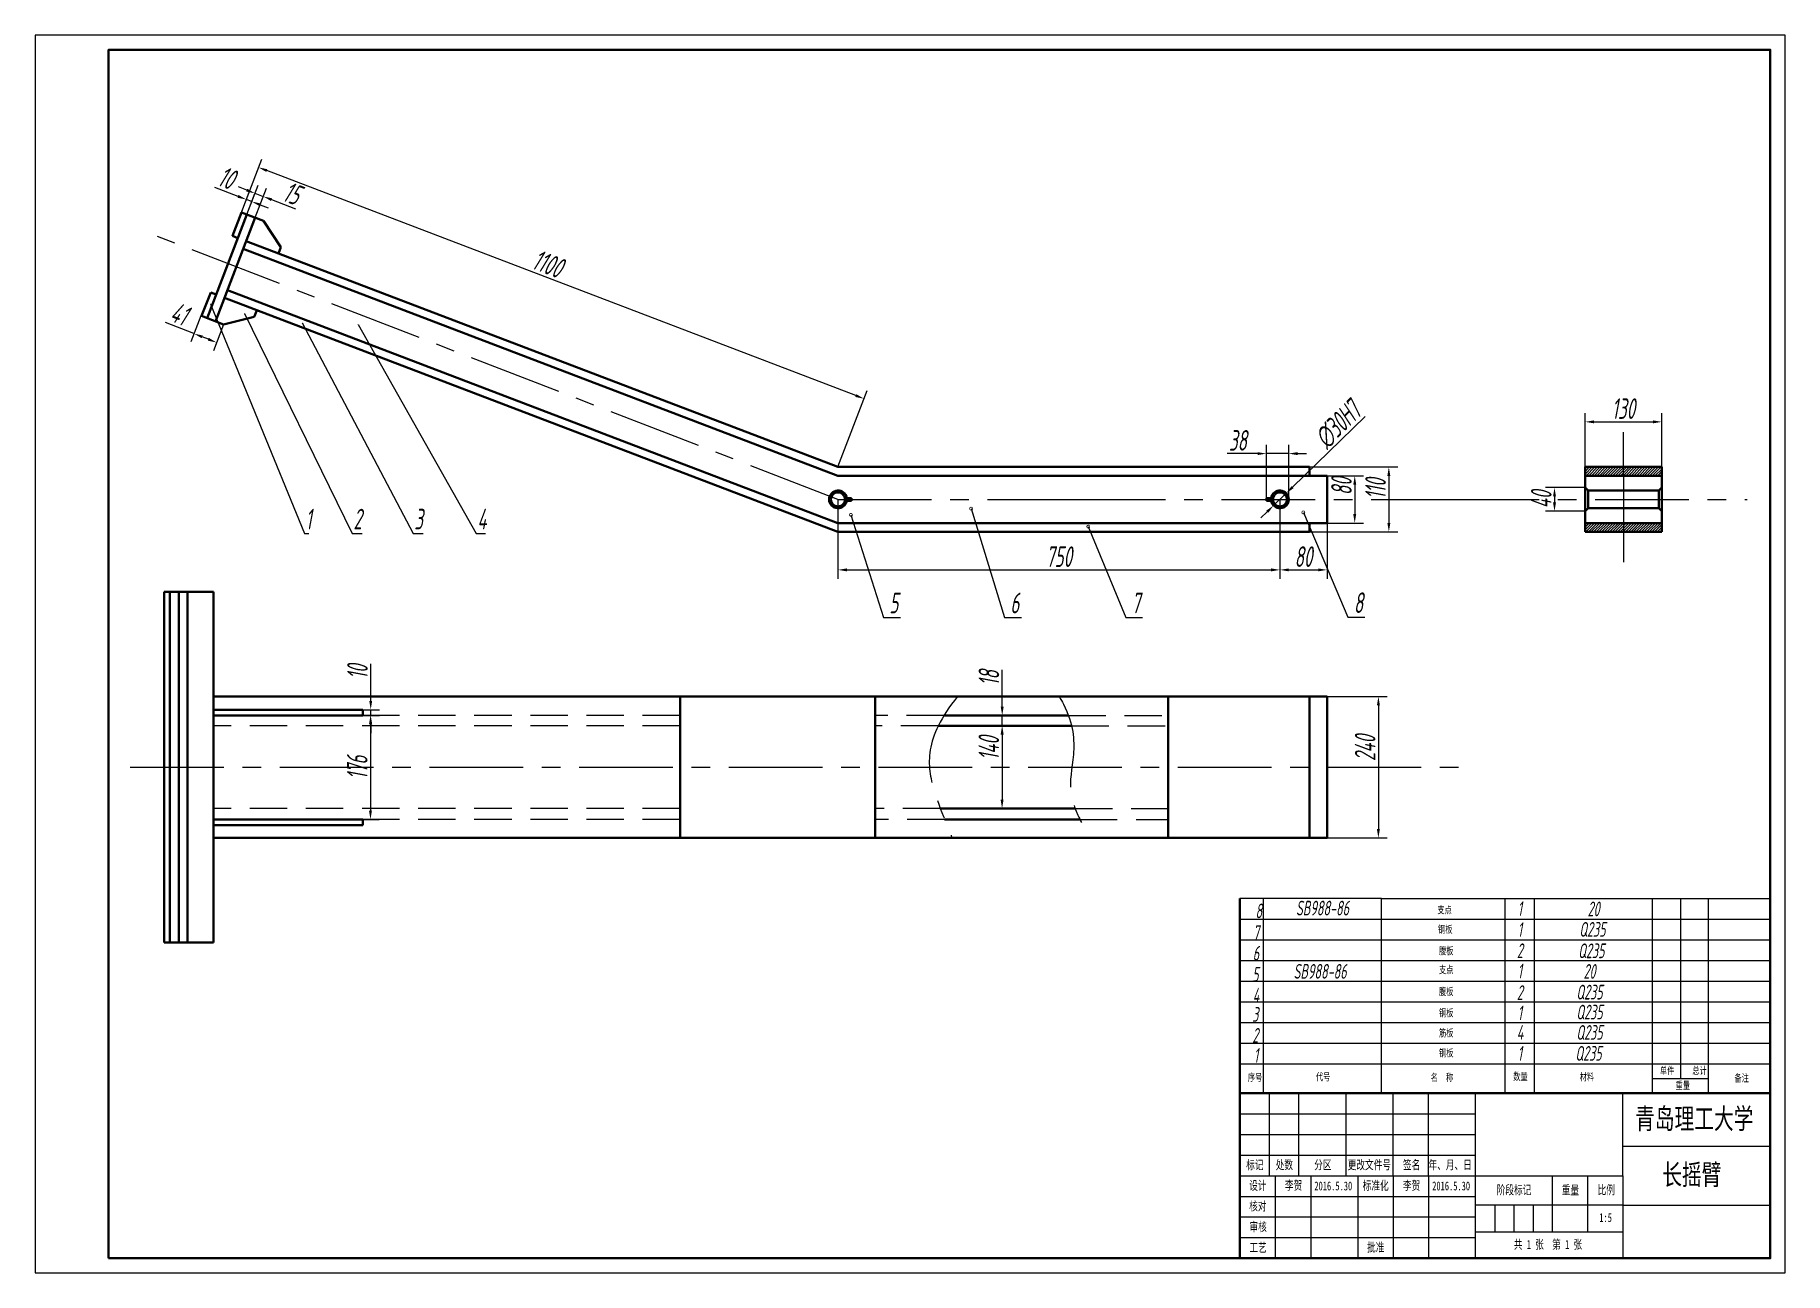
# Model space of a CAD drawing. Header units: millimetres. Extents: x 1 to 595, y 225 to 645.
import ezdxf
from ezdxf import colors
from ezdxf.entities.mleader import LeaderData, LeaderLine
from ezdxf.math import Vec2, Vec3

# ---------------------------------------------------------------- set-up
doc = ezdxf.new("R2010")
doc.units = ezdxf.units.MM
doc.linetypes.add('CENTER', pattern=[50.8, 31.75, -6.35, 6.35, -6.35])
doc.linetypes.add('DASHED', pattern=[19.05, 12.7, -6.35])
for name, color, linetype, lineweight in [('点画线', 1, 'CENTER', 25), ('粗实线', 7, 'Continuous', 50), ('细实线', 4, 'Continuous', 25), ('虚线', 1, 'DASHED', 25)]:
    doc.layers.add(name, color=color, linetype=linetype, lineweight=lineweight)
doc.styles.get("Standard").update_dxf_attribs({"font": ''})
doc.styles.add('字母数字', font='gbeitc.shx', dxfattribs={"width": 0.7, "height": 7})
doc.styles.add('样式 2', font='simfang.ttf', dxfattribs={"width": 0.7, "height": 3})
doc.styles.add('样式 3', font='simfang.ttf', dxfattribs={"width": 0.7, "height": 7})
doc.styles.add('汉字', font='simfang.ttf', dxfattribs={"width": 0.7, "height": 7})
doc.styles.get('Standard').set_extended_font_data('SimSun')
doc.dimstyles.new('线性', dxfattribs={"dimtxt": 3.5, "dimasz": 3, "dimexe": 3, "dimexo": 0, "dimgap": 1, "dimtad": 1, "dimdec": 0, "dimlfac": 5, "dimdsep": 46, "dimtxsty": 'Standard', "dimcen": 2.5, "dimadec": 0, "dimazin": 0, "dimtfac": 1, "dimtdec": 0, "dimtmove": 0, "dimatfit": 3, "dimfxl": 1, "dimarcsym": 0})

# ---------------------------------------------------------------- blocks, each defined once
blk = doc.blocks.new('*D42')
at = {"layer": 'Defpoints', "color": 0, "transparency": 16777216}
for p in [(74.16, 588.41), (70.62, 584.75), (72.49, 584.04)]:
    blk.add_point(p, dxfattribs=at)
at = {"layer": '细实线', "color": 0, "lineweight": -2, "transparency": 16777216}
for p, q in [((69.49, 590.19), (61.57, 593.21)), ((70.62, 584.75), (73.36, 591.92)), ((74.16, 588.41), (72.29, 589.12)), ((72.49, 584.04), (75.23, 591.21)), ((76.96, 587.34), (79.76, 586.27))]:
    blk.add_line(p, q, dxfattribs=at)
at = {"layer": '细实线', "color": 0, "transparency": 16777216}
for points in [[(69.66, 590.66), (69.31, 589.72), (72.29, 589.12)], [(77.14, 587.8), (76.78, 586.87), (74.16, 588.41)]]:
    blk.add_solid(points, dxfattribs=at)
at = {"layer": '细实线', "color": 0, "transparency": 16777216, "insert": (65.73, 596.44), "char_height": 7, "attachment_point": 5, "rotation": 339.1013, "style": '字母数字'}
blk.add_mtext('10', dxfattribs=at)
blk = doc.blocks.new('*D43')
at = {"layer": 'Defpoints', "color": 0, "transparency": 16777216}
for p in [(56.91, 549.69), (64.58, 546.69), (62.2, 540.61)]:
    blk.add_point(p, dxfattribs=at)
at = {"layer": '细实线', "color": 0, "lineweight": -2, "transparency": 16777216}
for p, q in [((54.53, 543.61), (44.81, 547.41)), ((56.91, 549.69), (53.43, 540.81)), ((64.58, 546.69), (61.11, 537.81)), ((59.41, 541.7), (57.32, 542.51))]:
    blk.add_line(p, q, dxfattribs=at)
at = {"layer": '细实线', "color": 0, "transparency": 16777216}
for points in [[(57.5, 542.98), (57.14, 542.05), (54.53, 543.61)], [(59.59, 542.16), (59.22, 541.23), (62.2, 540.61)]]:
    blk.add_solid(points, dxfattribs=at)
at = {"layer": '细实线', "color": 0, "transparency": 16777216, "insert": (49.66, 550.34), "char_height": 7, "attachment_point": 5, "rotation": 338.63684, "style": '字母数字'}
blk.add_mtext('41', dxfattribs=at)
blk = doc.blocks.new('*D44')
at = {"layer": 'Defpoints', "color": 0, "transparency": 16777216}
for p in [(76.44, 600.01), (67.6, 576.84), (273.13, 498.37)]:
    blk.add_point(p, dxfattribs=at)
at = {"layer": '细实线', "color": 0, "lineweight": -2, "transparency": 16777216}
for p, q in [((67.6, 576.84), (77.51, 602.81)), ((279.17, 522.6), (79.25, 598.94)), ((273.13, 498.37), (283.04, 524.33))]:
    blk.add_line(p, q, dxfattribs=at)
at = {"layer": '细实线', "color": 0, "transparency": 16777216}
for points in [[(79.43, 599.4), (79.07, 598.47), (76.44, 600.01)], [(279.35, 523.07), (278.99, 522.13), (281.97, 521.53)]]:
    blk.add_solid(points, dxfattribs=at)
at = {"layer": '细实线', "color": 0, "transparency": 16777216, "insert": (174.71, 567.3), "char_height": 7, "attachment_point": 5, "rotation": 339.1013, "style": '字母数字'}
blk.add_mtext('1100', dxfattribs=at)
blk = doc.blocks.new('*D45')
at = {"layer": 'Defpoints', "color": 0, "transparency": 16777216}
for p in [(273.13, 487.37), (423.13, 487.37), (423.13, 463.46)]:
    blk.add_point(p, dxfattribs=at)
at = {"layer": '细实线', "color": 0, "lineweight": -2, "transparency": 16777216}
for p, q in [((273.13, 487.37), (273.13, 460.46)), ((423.13, 487.37), (423.13, 460.46)), ((276.13, 463.46), (420.13, 463.46))]:
    blk.add_line(p, q, dxfattribs=at)
at = {"layer": '细实线', "color": 0, "transparency": 16777216}
for points in [[(276.13, 463.96), (276.13, 462.96), (273.13, 463.46)], [(420.13, 463.96), (420.13, 462.96), (423.13, 463.46)]]:
    blk.add_solid(points, dxfattribs=at)
at = {"layer": '细实线', "color": 0, "transparency": 16777216, "insert": (348.13, 467.96), "char_height": 7, "attachment_point": 5, "style": '字母数字'}
blk.add_mtext('750', dxfattribs=at)
blk = doc.blocks.new('*D46')
at = {"layer": 'Defpoints', "color": 0, "transparency": 16777216}
for p in [(423.13, 487.37), (439.12, 487.37), (439.12, 463.46)]:
    blk.add_point(p, dxfattribs=at)
at = {"layer": '细实线', "color": 0, "lineweight": -2, "transparency": 16777216}
for p, q in [((423.13, 487.37), (423.13, 460.46)), ((439.12, 487.37), (439.12, 460.46)), ((426.13, 463.46), (436.12, 463.46))]:
    blk.add_line(p, q, dxfattribs=at)
at = {"layer": '细实线', "color": 0, "transparency": 16777216}
for points in [[(426.13, 463.96), (426.13, 462.96), (423.13, 463.46)], [(436.12, 463.96), (436.12, 462.96), (439.12, 463.46)]]:
    blk.add_solid(points, dxfattribs=at)
at = {"layer": '细实线', "color": 0, "transparency": 16777216, "insert": (431.11, 467.96), "char_height": 7, "attachment_point": 5, "style": '字母数字'}
blk.add_mtext('80', dxfattribs=at)
blk = doc.blocks.new('*D47')
at = {"layer": 'Defpoints', "color": 0, "transparency": 16777216}
for p in [(426.13, 502.91), (418.53, 487.37), (426.13, 487.37)]:
    blk.add_point(p, dxfattribs=at)
at = {"layer": '细实线', "color": 0, "lineweight": -2, "transparency": 16777216}
for p, q in [((418.53, 487.37), (418.53, 505.91)), ((426.13, 487.37), (426.13, 505.91)), ((415.53, 502.91), (405.22, 502.91)), ((426.13, 502.91), (418.53, 502.91)), ((429.13, 502.91), (432.13, 502.91))]:
    blk.add_line(p, q, dxfattribs=at)
at = {"layer": '细实线', "color": 0, "transparency": 16777216}
for points in [[(415.53, 503.41), (415.53, 502.41), (418.53, 502.91)], [(429.13, 503.41), (429.13, 502.41), (426.13, 502.91)]]:
    blk.add_solid(points, dxfattribs=at)
at = {"layer": '细实线', "color": 0, "transparency": 16777216, "insert": (408.87, 507.41), "char_height": 7, "attachment_point": 5, "style": '字母数字'}
blk.add_mtext('38', dxfattribs=at)
blk = doc.blocks.new('*D48')
at = {"layer": 'Defpoints', "color": 0, "transparency": 16777216}
for p in [(425.28, 489.46), (420.97, 485.28)]:
    blk.add_point(p, dxfattribs=at)
at = {"layer": '细实线', "color": 0, "lineweight": -2, "transparency": 16777216}
for p, q in [((452.11, 515.48), (427.43, 491.54)), ((420.97, 485.28), (425.28, 489.46)), ((418.82, 483.19), (416.67, 481.1))]:
    blk.add_line(p, q, dxfattribs=at)
at = {"layer": '细实线', "color": 0, "transparency": 16777216}
for points in [[(427.09, 491.9), (427.78, 491.19), (425.28, 489.46)], [(418.47, 483.55), (419.17, 482.83), (420.97, 485.28)]]:
    blk.add_solid(points, dxfattribs=at)
at = {"layer": '细实线', "color": 0, "transparency": 16777216, "insert": (442.91, 512.82), "char_height": 7, "attachment_point": 5, "rotation": 44.12937, "style": '字母数字'}
blk.add_mtext('∅30H7', dxfattribs=at)
blk = doc.blocks.new('*D49')
at = {"layer": 'Defpoints', "color": 0, "transparency": 16777216}
for p in [(439.12, 495.37), (439.12, 479.37), (448.53, 479.37)]:
    blk.add_point(p, dxfattribs=at)
at = {"layer": '细实线', "color": 0, "lineweight": -2, "transparency": 16777216}
for p, q in [((439.12, 495.37), (451.53, 495.37)), ((448.53, 492.37), (448.53, 482.37)), ((439.12, 479.37), (451.53, 479.37))]:
    blk.add_line(p, q, dxfattribs=at)
at = {"layer": '细实线', "color": 0, "transparency": 16777216}
for points in [[(448.03, 492.37), (449.03, 492.37), (448.53, 495.37)], [(448.03, 482.37), (449.03, 482.37), (448.53, 479.37)]]:
    blk.add_solid(points, dxfattribs=at)
at = {"layer": '细实线', "color": 0, "transparency": 16777216, "insert": (444.03, 491.83), "char_height": 7, "attachment_point": 5, "rotation": 90, "style": '字母数字'}
blk.add_mtext('80', dxfattribs=at)
blk = doc.blocks.new('*D50')
at = {"layer": 'Defpoints', "color": 0, "transparency": 16777216}
for p in [(433.13, 498.37), (433.13, 476.37), (460.1, 476.37)]:
    blk.add_point(p, dxfattribs=at)
at = {"layer": '细实线', "color": 0, "lineweight": -2, "transparency": 16777216}
for p, q in [((433.13, 498.37), (463.1, 498.37)), ((460.1, 495.37), (460.1, 479.37)), ((433.13, 476.37), (463.1, 476.37))]:
    blk.add_line(p, q, dxfattribs=at)
at = {"layer": '细实线', "color": 0, "transparency": 16777216}
for points in [[(459.6, 495.37), (460.6, 495.37), (460.1, 498.37)], [(459.6, 479.37), (460.6, 479.37), (460.1, 476.37)]]:
    blk.add_solid(points, dxfattribs=at)
at = {"layer": '细实线', "color": 0, "transparency": 16777216, "insert": (455.6, 490.99), "char_height": 7, "attachment_point": 5, "rotation": 90, "style": '字母数字'}
blk.add_mtext('110', dxfattribs=at)
blk = doc.blocks.new('*D51')
at = {"layer": 'Defpoints', "color": 0, "transparency": 16777216}
for p in [(552.73, 513.68), (526.73, 498.37), (552.73, 498.37)]:
    blk.add_point(p, dxfattribs=at)
at = {"layer": '细实线', "color": 0, "lineweight": -2, "transparency": 16777216}
for p, q in [((526.73, 498.37), (526.73, 516.68)), ((529.73, 513.68), (549.73, 513.68)), ((552.73, 498.37), (552.73, 516.68))]:
    blk.add_line(p, q, dxfattribs=at)
at = {"layer": '细实线', "color": 0, "transparency": 16777216}
for points in [[(529.73, 514.18), (529.73, 513.18), (526.73, 513.68)], [(549.73, 514.18), (549.73, 513.18), (552.73, 513.68)]]:
    blk.add_solid(points, dxfattribs=at)
at = {"layer": '细实线', "color": 0, "transparency": 16777216, "insert": (539.73, 518.18), "char_height": 7, "attachment_point": 5, "style": '字母数字'}
blk.add_mtext('130', dxfattribs=at)
blk = doc.blocks.new('*D52')
at = {"layer": 'Defpoints', "color": 0, "transparency": 16777216}
for p in [(526.73, 491.37), (516.33, 483.37), (526.73, 483.37)]:
    blk.add_point(p, dxfattribs=at)
at = {"layer": '细实线', "color": 0, "lineweight": -2, "transparency": 16777216}
for p, q in [((526.73, 491.37), (513.33, 491.37)), ((516.33, 488.37), (516.33, 486.37)), ((526.73, 483.37), (513.33, 483.37))]:
    blk.add_line(p, q, dxfattribs=at)
at = {"layer": '细实线', "color": 0, "transparency": 16777216}
for points in [[(515.83, 488.37), (516.83, 488.37), (516.33, 491.37)], [(515.83, 486.37), (516.83, 486.37), (516.33, 483.37)]]:
    blk.add_solid(points, dxfattribs=at)
at = {"layer": '细实线', "color": 0, "transparency": 16777216, "insert": (511.83, 487.37), "char_height": 7, "attachment_point": 5, "rotation": 90, "style": '字母数字'}
blk.add_mtext('40', dxfattribs=at)
blk = doc.blocks.new('*D53')
at = {"layer": 'Defpoints', "color": 0, "transparency": 16777216}
for p in [(111.84, 414.03), (111.84, 378.81), (114.44, 378.81)]:
    blk.add_point(p, dxfattribs=at)
at = {"layer": '细实线', "color": 0, "lineweight": -2, "transparency": 16777216}
for p, q in [((111.84, 414.03), (117.44, 414.03)), ((114.44, 411.03), (114.44, 381.81)), ((111.84, 378.81), (117.44, 378.81))]:
    blk.add_line(p, q, dxfattribs=at)
at = {"layer": '细实线', "color": 0, "transparency": 16777216}
for points in [[(113.94, 411.03), (114.94, 411.03), (114.44, 414.03)], [(113.94, 381.81), (114.94, 381.81), (114.44, 378.81)]]:
    blk.add_solid(points, dxfattribs=at)
at = {"layer": '细实线', "color": 0, "transparency": 16777216, "insert": (109.94, 396.42), "char_height": 7, "attachment_point": 5, "rotation": 90, "style": '字母数字'}
blk.add_mtext('176', dxfattribs=at)
blk = doc.blocks.new('*D54')
at = {"layer": 'Defpoints', "color": 0, "transparency": 16777216}
for p in [(111.84, 416.03), (111.84, 414.03), (114.53, 414.03)]:
    blk.add_point(p, dxfattribs=at)
at = {"layer": '细实线', "color": 0, "lineweight": -2, "transparency": 16777216}
for p, q in [((114.53, 419.03), (114.53, 431.63)), ((111.84, 416.03), (117.53, 416.03)), ((114.53, 414.03), (114.53, 416.03)), ((111.84, 414.03), (117.53, 414.03)), ((114.53, 411.03), (114.53, 408.03))]:
    blk.add_line(p, q, dxfattribs=at)
at = {"layer": '细实线', "color": 0, "transparency": 16777216}
for points in [[(114.03, 419.03), (115.03, 419.03), (114.53, 416.03)], [(114.03, 411.03), (115.03, 411.03), (114.53, 414.03)]]:
    blk.add_solid(points, dxfattribs=at)
at = {"layer": '细实线', "color": 0, "transparency": 16777216, "insert": (110.03, 428.89), "char_height": 7, "attachment_point": 5, "rotation": 90, "style": '字母数字'}
blk.add_mtext('10', dxfattribs=at)
blk = doc.blocks.new('*D55')
at = {"layer": 'Defpoints', "color": 0, "transparency": 16777216}
for p in [(331.35, 410.52), (328.82, 382.52), (331.35, 382.52)]:
    blk.add_point(p, dxfattribs=at)
at = {"layer": '细实线', "color": 0, "lineweight": -2, "transparency": 16777216}
for p, q in [((331.35, 410.52), (325.82, 410.52)), ((328.82, 407.52), (328.82, 385.52)), ((331.35, 382.52), (325.82, 382.52))]:
    blk.add_line(p, q, dxfattribs=at)
at = {"layer": '细实线', "color": 0, "transparency": 16777216}
for points in [[(328.32, 407.52), (329.32, 407.52), (328.82, 410.52)], [(328.32, 385.52), (329.32, 385.52), (328.82, 382.52)]]:
    blk.add_solid(points, dxfattribs=at)
at = {"layer": '细实线', "color": 0, "transparency": 16777216, "insert": (324.32, 402.99), "char_height": 7, "attachment_point": 5, "rotation": 90, "style": '字母数字'}
blk.add_mtext('140', dxfattribs=at)
blk = doc.blocks.new('*D56')
at = {"layer": 'Defpoints', "color": 0, "transparency": 16777216}
for p in [(328.82, 414.03), (328.82, 410.52), (328.86, 414.03)]:
    blk.add_point(p, dxfattribs=at)
at = {"layer": '细实线', "color": 0, "lineweight": -2, "transparency": 16777216}
for p, q in [((328.86, 417.03), (328.86, 429.6)), ((328.82, 414.03), (331.86, 414.03)), ((328.82, 410.52), (331.86, 410.52)), ((328.86, 410.52), (328.86, 414.03)), ((328.86, 407.52), (328.86, 404.52))]:
    blk.add_line(p, q, dxfattribs=at)
at = {"layer": '细实线', "color": 0, "transparency": 16777216}
for points in [[(328.36, 417.03), (329.36, 417.03), (328.86, 414.03)], [(328.36, 407.52), (329.36, 407.52), (328.86, 410.52)]]:
    blk.add_solid(points, dxfattribs=at)
at = {"layer": '细实线', "color": 0, "transparency": 16777216, "insert": (324.36, 426.81), "char_height": 7, "attachment_point": 5, "rotation": 90, "style": '字母数字'}
blk.add_mtext('18', dxfattribs=at)
blk = doc.blocks.new('*D57')
at = {"layer": 'Defpoints', "color": 0, "transparency": 16777216}
for p in [(439.12, 420.52), (439.12, 372.52), (456.56, 372.52)]:
    blk.add_point(p, dxfattribs=at)
at = {"layer": '细实线', "color": 0, "lineweight": -2, "transparency": 16777216}
for p, q in [((439.12, 420.52), (459.56, 420.52)), ((456.56, 417.52), (456.56, 375.52)), ((439.12, 372.52), (459.56, 372.52))]:
    blk.add_line(p, q, dxfattribs=at)
at = {"layer": '细实线', "color": 0, "transparency": 16777216}
for points in [[(456.06, 417.52), (457.06, 417.52), (456.56, 420.52)], [(456.06, 375.52), (457.06, 375.52), (456.56, 372.52)]]:
    blk.add_solid(points, dxfattribs=at)
at = {"layer": '细实线', "color": 0, "transparency": 16777216, "insert": (452.06, 403.04), "char_height": 7, "attachment_point": 5, "rotation": 90, "style": '字母数字'}
blk.add_mtext('240', dxfattribs=at)
blk = doc.blocks.new('_DotSmall')
at = {"color": 0, "linetype": 'ByBlock', "lineweight": 15, "const_width": 0.5}
blk.add_lwpolyline([(-0.0625, 0, 1), (0.0625, 0, 1)], format="xyb", close=True, dxfattribs=at)
blk = doc.blocks.new('*D58')
at = {"layer": 'Defpoints', "color": 0, "transparency": 16777216}
for p in [(78.04, 590.16), (72.49, 584.04), (75.29, 582.97)]:
    blk.add_point(p, dxfattribs=at)
at = {"layer": '细实线', "color": 0, "lineweight": -2, "transparency": 16777216}
for p, q in [((72.49, 584.04), (76.3, 594.03)), ((72.43, 592.3), (69.63, 593.37)), ((75.23, 591.23), (78.04, 590.16)), ((75.29, 582.97), (79.11, 592.96)), ((80.84, 589.09), (88.94, 585.99))]:
    blk.add_line(p, q, dxfattribs=at)
at = {"layer": '细实线', "color": 0, "transparency": 16777216}
for points in [[(72.61, 592.77), (72.25, 591.83), (75.23, 591.23)], [(81.02, 589.55), (80.66, 588.62), (78.04, 590.16)]]:
    blk.add_solid(points, dxfattribs=at)
at = {"layer": '细实线', "color": 0, "transparency": 16777216, "insert": (87.9, 591.21), "char_height": 7, "attachment_point": 5, "rotation": 339.1013, "style": '字母数字'}
blk.add_mtext('15', dxfattribs=at)

msp = doc.modelspace()

# ---------------------------------------------------------------- hatches: boundary and pattern name
at = {"layer": '点画线'}
h = msp.add_hatch(dxfattribs=at)
h.set_pattern_fill('ANSI31', color=3, scale=0.2)
h.set_pattern_definition([(45, (-239.04796, 379.4306), (-0.4490128, 0.4490128), [])])
h.paths.add_polyline_path([(539.73, 498.37), (526.73, 498.37), (526.73, 495.37), (539.73, 495.37)])
h.paths.add_polyline_path([(552.73, 498.37), (539.73, 498.37), (539.73, 495.37), (552.73, 495.37)])
h.paths.add_polyline_path([(539.73, 479.37), (526.73, 479.37), (526.73, 476.37), (539.73, 476.37)])
h.paths.add_polyline_path([(552.73, 479.37), (539.73, 479.37), (539.73, 476.37), (552.73, 476.37)])

# ---------------------------------------------------------------- linework, layer by layer
msp.add_lwpolyline([(0.57, 224.93), (594.57, 224.93), (594.57, 644.93), (0.57, 644.93)], close=True)
for p, q in [((273.13, 487.37), (36.32, 578.84)), ((539.73, 495.37), (539.73, 510.22)), ((539.73, 495.37), (539.73, 466.13)), ((273.13, 487.37), (352.52, 487.37)), ((352.52, 487.37), (479.36, 487.37)), ((479.36, 487.37), (581.71, 487.37)), ((32.9, 396.52), (487.58, 396.52))]:
    msp.add_line(p, q, dxfattribs=at)
for points in [[(313.69, 420.52), (302.14, 406.21), (304.3, 387.91), (312.3, 372.52), (311.69, 372.52)], [(348.18, 420.52), (356.8, 406.21), (346.17, 389.14), (359.11, 372.52), (359.11, 372.53)]]:
    msp.add_open_spline(points, degree=3, dxfattribs=at)
at = {"layer": '粗实线'}
for p, q in [((72.49, 584.04), (59.05, 548.85)), ((75.29, 582.97), (61.85, 547.76)), ((70.62, 584.75), (67.57, 576.76)), ((78.1, 581.9), (70.62, 584.75)), ((69.44, 576.05), (67.57, 576.76)), ((78.1, 581.9), (84, 572.99)), ((273.13, 495.37), (71.24, 572.36)), ((273.13, 498.37), (72.24, 574.98)), ((84.04, 572.93), (83.22, 570.79)), ((273.13, 479.37), (65.91, 558.39)), ((57.13, 549.6), (60.24, 557.57)), ((62.1, 556.85), (60.24, 557.57)), ((273.13, 476.37), (64.91, 555.78)), ((64.58, 546.69), (57.13, 549.6)), ((64.58, 546.69), (57.13, 549.6)), ((64.58, 546.69), (74.94, 549.32)), ((75.01, 549.33), (75.85, 551.47)), ((273.13, 498.37), (433.13, 498.37)), ((433.13, 495.37), (273.13, 495.37)), ((433.13, 498.37), (433.13, 495.37)), ((433.13, 495.37), (439.12, 495.37)), ((439.12, 495.37), (439.12, 479.37)), ((526.73, 487.37), (526.73, 498.37)), ((552.73, 498.37), (526.73, 498.37)), ((526.73, 487.37), (526.73, 495.37)), ((552.73, 495.37), (526.73, 495.37)), ((552.73, 487.37), (552.73, 498.37)), ((552.73, 487.37), (552.73, 495.37)), ((275.49, 487.8), (277.73, 487.8)), ((277.73, 486.93), (277.73, 487.8)), ((277.73, 487.37), (277.73, 486.93)), ((420.77, 487.8), (418.53, 487.8)), ((418.53, 487.37), (418.53, 487.8)), ((418.53, 487.8), (418.53, 486.93)), ((526.73, 491.37), (527.72, 490.37)), ((526.73, 487.37), (526.73, 479.37)), ((526.73, 487.37), (526.73, 476.37)), ((527.72, 490.37), (539.73, 490.37)), ((527.72, 490.37), (527.72, 484.37)), ((551.75, 490.37), (539.73, 490.37)), ((552.73, 491.37), (551.75, 490.37)), ((551.75, 490.37), (551.75, 484.37)), ((552.73, 487.37), (552.73, 479.37)), ((552.73, 487.37), (552.73, 476.37)), ((275.49, 486.93), (277.73, 486.93)), ((420.77, 486.93), (418.53, 486.93)), ((526.73, 483.37), (527.72, 484.37)), ((527.72, 484.37), (539.73, 484.37)), ((551.75, 484.37), (539.73, 484.37)), ((552.73, 483.37), (551.75, 484.37)), ((433.13, 479.37), (273.13, 479.37)), ((273.13, 476.37), (433.13, 476.37)), ((433.13, 479.37), (433.13, 476.37)), ((439.12, 479.37), (433.13, 479.37)), ((552.73, 479.37), (526.73, 479.37)), ((552.73, 476.37), (526.73, 476.37)), ((44.36, 455.99), (44.36, 337.06)), ((44.36, 455.99), (61.16, 455.99)), ((46.36, 455.99), (46.36, 337.06)), ((49.36, 455.99), (49.36, 337.06)), ((52.36, 455.99), (52.36, 337.06)), ((61.16, 455.99), (61.16, 337.06)), ((366.25, 420.52), (61.16, 420.52)), ((111.84, 416.03), (61.16, 416.03)), ((111.84, 414.03), (111.84, 416.03)), ((219.52, 420.52), (219.52, 372.52)), ((285.76, 420.52), (285.76, 372.52)), ((366.25, 420.52), (439.12, 420.52)), ((385.25, 420.52), (385.25, 372.52)), ((433.13, 420.52), (433.13, 372.52)), ((439.12, 420.52), (439.12, 372.52)), ((111.84, 414.03), (61.16, 414.03)), ((327.85, 410.52), (307.14, 410.52)), ((309.07, 414.03), (351.34, 414.03)), ((327.85, 410.52), (352.4, 410.52)), ((327.85, 382.52), (307.86, 382.52)), ((327.85, 382.52), (353.61, 382.52)), ((111.84, 378.81), (61.16, 378.81)), ((111.84, 376.81), (61.16, 376.81)), ((111.84, 378.81), (111.84, 376.81)), ((309.33, 378.81), (355.24, 378.81)), ((366.25, 372.52), (61.16, 372.52)), ((366.25, 372.52), (439.12, 372.52)), ((409.57, 285.93), (409.57, 351.93)), ((44.36, 337.06), (61.16, 337.06)), ((409.57, 285.93), (409.57, 295.93)), ((589.57, 285.93), (409.57, 285.93)), ((409.57, 285.93), (409.57, 229.93))]:
    msp.add_line(p, q, dxfattribs=at)
for points in [[(25.57, 229.93), (589.57, 229.93), (589.57, 639.93), (25.57, 639.93), (25.57, 229.93)], [(409.57, 285.93), (589.57, 285.93)]]:
    msp.add_lwpolyline(points, dxfattribs=at)
for centre in [(273.13, 487.37), (423.13, 487.37)]:
    msp.add_circle(centre, 2.4, dxfattribs=at)
for centre, start, end in [((273.13, 487.37), 8.37623, 351.62377), ((423.13, 487.37), 188.37623, 171.62377)]:
    msp.add_arc(centre, 3, start, end, dxfattribs=at)
at = {"layer": '细实线'}
for p, q in [((457.57, 351.93), (409.57, 351.93)), ((417.57, 285.93), (417.57, 351.93)), ((417.57, 285.93), (417.57, 351.93)), ((457.57, 285.93), (457.57, 351.93)), ((457.57, 351.93), (589.57, 351.93)), ((499.57, 285.93), (499.57, 351.93)), ((509.57, 285.93), (509.57, 351.93)), ((549.57, 285.93), (549.57, 351.93)), ((559.07, 351.93), (559.07, 290.93)), ((568.57, 285.93), (568.57, 351.93)), ((409.57, 344.93), (589.57, 344.93)), ((409.57, 337.93), (589.57, 337.93)), ((409.57, 330.93), (589.57, 330.93)), ((409.57, 323.93), (589.57, 323.93)), ((409.57, 316.93), (589.57, 316.93)), ((409.57, 309.93), (589.57, 309.93)), ((409.57, 302.93), (589.57, 302.93)), ((409.57, 295.93), (549.57, 295.93)), ((409.57, 295.93), (549.57, 295.93)), ((549.57, 295.93), (589.57, 295.93)), ((549.57, 295.93), (571.57, 295.93)), ((571.57, 295.93), (589.57, 295.93)), ((409.57, 285.93), (409.57, 267.93)), ((419.57, 257.93), (419.57, 285.93)), ((429.57, 257.93), (429.57, 285.93)), ((445.57, 257.93), (445.57, 285.93)), ((461.57, 257.93), (461.57, 285.93)), ((473.57, 257.93), (473.57, 285.93)), ((489.57, 229.93), (489.57, 285.93)), ((539.57, 257.93), (539.57, 285.93)), ((549.57, 290.93), (568.57, 290.93)), ((549.57, 290.93), (568.57, 290.93)), ((409.57, 278.93), (489.57, 278.93)), ((409.57, 271.93), (489.57, 271.93)), ((539.57, 267.93), (589.57, 267.93)), ((409.57, 264.93), (489.57, 264.93)), ((409.57, 257.93), (539.57, 257.93)), ((421.57, 257.93), (421.57, 229.93)), ((433.57, 257.93), (433.57, 229.93)), ((449.57, 257.93), (449.57, 229.93)), ((461.57, 257.93), (461.57, 229.93)), ((473.57, 257.93), (473.57, 229.93)), ((515.57, 257.93), (515.57, 238.93)), ((527.57, 257.93), (527.57, 238.93)), ((539.57, 257.93), (539.57, 229.93)), ((409.57, 250.93), (489.57, 250.93)), ((409.57, 243.93), (489.57, 243.93)), ((539.57, 247.93), (489.57, 247.93)), ((496.07, 247.93), (496.07, 238.93)), ((502.57, 247.93), (502.57, 238.93)), ((509.07, 247.93), (509.07, 238.93)), ((539.57, 247.93), (589.57, 247.93)), ((489.57, 238.93), (539.57, 238.93)), ((409.57, 236.93), (489.57, 236.93))]:
    msp.add_line(p, q, dxfattribs=at)
at = {"layer": '虚线'}
for p, q in [((219.52, 414.03), (61.16, 414.03)), ((219.52, 410.52), (61.16, 410.52)), ((309.07, 414.03), (285.76, 414.03)), ((307.14, 410.52), (285.76, 410.52)), ((351.34, 414.03), (385.25, 414.03)), ((352.4, 410.52), (385.25, 410.52)), ((219.52, 382.52), (61.16, 382.52)), ((307.86, 382.52), (285.76, 382.52)), ((353.61, 382.52), (385.25, 382.52)), ((219.52, 378.81), (61.16, 378.81)), ((309.33, 378.81), (285.76, 378.81)), ((355.24, 378.81), (385.25, 378.81))]:
    msp.add_line(p, q, dxfattribs=at)

# ---------------------------------------------------------------- texts
at = {"layer": '粗实线', "color": 7, "lineweight": 15, "attachment_point": 5}
for s, width, insert, char_height, style in [('SB988-86', 40, (437.57, 348.72), 5, '字母数字'), ('1', 10, (504.57, 348.54), 5, '字母数字'), ('20', 20, (529.6, 348.44), 5, '字母数字'), ('支点', 40, (479.02, 347.99), 2.5, '汉字'), ('钢板', 40, (479.24, 341.38), 2.5, '汉字'), ('1', 10, (504.57, 341.43), 5, '字母数字'), ('Q235', 20, (529.21, 341.5), 5, '字母数字'), ('腹板', 40, (479.59, 334.09), 2.5, '汉字'), ('2', 10, (504.57, 334.25), 5, '字母数字'), ('Q235', 20, (528.83, 334.23), 5, '字母数字'), ('SB988-86', 40, (436.75, 327.26), 5, '字母数字'), ('支点', 40, (479.57, 327.66), 2.5, '汉字'), ('1', 10, (504.57, 327.38), 5, '字母数字'), ('20', 20, (528.21, 327.23), 5, '字母数字'), ('腹板', 40, (479.57, 320.27), 2.5, '汉字'), ('2', 10, (504.57, 320.05), 5, '字母数字'), ('Q235', 20, (528.21, 320.21), 5, '字母数字'), ('1', 10, (504.57, 313.17), 5, '字母数字'), ('Q235', 20, (528.21, 313.43), 5, '字母数字'), ('钢板', 40, (479.57, 313.03), 2.5, '汉字'), ('4', 10, (504.64, 306.56), 5, '字母数字'), ('Q235', 20, (528.21, 306.53), 5, '字母数字'), ('筋板', 40, (479.57, 306.22), 2.5, '汉字'), ('钢板', 40, (479.57, 299.43), 2.5, '汉字'), ('1', 10, (504.57, 299.43), 5, '字母数字'), ('1', 10, (504.57, 299.43), 5, '字母数字'), ('Q235', 20, (527.87, 299.43), 5, '字母数字'), ('单件', 10, (554.57, 293.43), 2.5, '汉字'), ('总计', 10, (565.57, 293.43), 2.5, '汉字'), ('重量', 10, (559.89, 288.47), 2.5, '汉字')]:
    msp.add_mtext_dynamic_manual_height_columns(s, width=width, gutter_width=12.5, heights=[0], dxfattribs=dict(at, insert=insert, char_height=char_height, style=style))
at = {"layer": '粗实线', "lineweight": 15, "attachment_point": 1}
for s, insert, char_height, style in [('\\pi5.19;8', (409.64, 350.27), 5, '字母数字'), ('\\pi4.3438;7', (409.64, 342.87), 5, '字母数字'), ('\\pi4.2708;6', (409.64, 335.9), 5, '字母数字'), ('\\pi4.0885;5', (409.64, 328.78), 5, '字母数字'), ('\\pi4.2708;4', (409.64, 321.66), 5, '字母数字'), ('\\pi4.0885;3', (409.64, 315.17), 5, '字母数字'), ('\\pi4.125;2', (409.64, 308.04), 5, '字母数字'), ('\\pi4.125;2', (409.64, 308.04), 5, '字母数字'), ('\\pi4.6354;1', (409.64, 301.25), 5, '字母数字'), ('\\pi4.6354;1', (409.64, 301.25), 5, '字母数字'), ('\\pi2.63;序号', (409.64, 292.51), 2.5, '汉字'), ('\\pi2.595;代号', (432.76, 292.71), 2.5, '汉字'), ('名  称', (474.31, 292.51), 2.5, '汉字'), ('\\pi2.595;数量', (499.7, 292.84), 2.5, '汉字'), ('\\pi2.595;材料', (522.32, 292.71), 2.5, '汉字'), ('\\pi2.595;备注', (574.82, 292.32), 2.5, '汉字')]:
    msp.add_mtext_dynamic_manual_height_columns(s, width=10, gutter_width=12.5, heights=[0], dxfattribs=dict(at, insert=insert, char_height=char_height, style=style))
at = {"layer": '细实线', "attachment_point": 4}
for s, width, gutter_width, insert, char_height, style in [('\\pi4.154;青岛理工大学', 50, 15, (539.57, 276.93), 7, '样式 3'), ('\\pi2.114;标记', 10, 15, (409.57, 261.43), 3, '样式 2'), ('\\pi2.132;处数', 10, 15, (419.57, 261.43), 3, '样式 2'), ('\\pi5.198;分区', 16, 15, (429.57, 261.43), 3, '样式 2'), ('\\pi0.566;更改文件号', 16, 15, (445.57, 261.43), 3, '样式 2'), ('\\pi3.324;签名', 12, 15, (461.57, 261.43), 3, '样式 2'), ('年、月、日', 16, 15, (473.57, 261.43), 3, '样式 2'), ('    长摇臂', 50, 30, (539.57, 257.93), 7, '样式 3'), ('\\pi3.132;设计', 12, 15, (409.57, 254.43), 3, '样式 2'), ('\\pi3.27;李贺', 12, 30, (421.57, 254.46), 3, '样式 2'), ('\\pi1.244;2016.5.30', 16, 30, (433.57, 254.43), 3, '样式 2'), ('\\pi1.6642;标准化', 12.1244, 30, (449.57, 254.43), 3, '样式 2'), ('\\pi3.2078;李贺', 11.8756, 30, (461.69, 254.43), 3, '样式 2'), ('\\pi1.244;2016.5.30', 16, 30, (473.57, 254.43), 3, '样式 2'), ('\\pi3.132;核对', 12, 15, (409.57, 247.43), 3, '样式 2'), ('\\pi7.156;阶段标记', 26, 15, (489.57, 252.93), 3, '样式 2'), ('\\pi3.216;重量', 12, 15, (515.57, 252.93), 3, '样式 2'), ('\\pi3.396;比例', 12, 15, (527.57, 252.93), 3, '样式 2'), ('\\pi3.966;1:5', 12, 30, (527.57, 243.68), 3, '样式 2'), ('\\pi3.246;审核', 12, 15, (409.57, 240.43), 3, '样式 2'), ('\\pi3.21;工艺', 12, 15, (409.57, 233.43), 3, '样式 2'), ('\\pi3.126;批准', 12, 15, (449.57, 233.46), 3, '样式 2'), ('\\pi12.958;共 1 张  第 1 张', 50, 30, (489.57, 234.43), 3, '样式 2')]:
    msp.add_mtext_dynamic_manual_height_columns(s, width=width, gutter_width=gutter_width, heights=[0], dxfattribs=dict(at, insert=insert, char_height=char_height, style=style))

# ---------------------------------------------------------------- dimensions: what is measured, and where the dimension line sits
at = {"layer": '细实线'}
for base, p1, p2, angle, picture, middle, dimtype in [((74.16, 588.41), (70.62, 584.75), (72.49, 584.04), 339.1013, '*D42', (64.13, 592.24), 161), ((76.44, 600.01), (273.13, 498.37), (67.6, 576.84), 159.1013, '*D44', (173.11, 563.1), 161), ((62.2, 540.61), (56.91, 549.69), (64.58, 546.69), 338.63684, '*D43', (48.02, 546.15), 161), ((460.1, 476.37), (433.13, 498.37), (433.13, 476.37), 90, '*D50', (460.1, 490.99), 160), ((448.53, 479.37), (439.12, 495.37), (439.12, 479.37), 90, '*D49', (448.53, 491.83), 160), ((516.33, 483.37), (526.73, 491.37), (526.73, 483.37), 90, '*D52', (516.33, 487.37), 160), ((114.53, 414.03), (111.84, 416.03), (111.84, 414.03), 90, '*D54', (114.53, 428.89), 160), ((328.86, 414.03), (328.82, 410.52), (328.82, 414.03), 90, '*D56', (328.86, 426.81), 160), ((456.56, 372.52), (439.12, 420.52), (439.12, 372.52), 90, '*D57', (456.56, 403.04), 160), ((328.82, 382.52), (331.35, 410.52), (331.35, 382.52), 90, '*D55', (328.82, 402.99), 160)]:
    dim = msp.add_linear_dim(base=base, p1=p1, p2=p2, angle=angle, dimstyle='线性', override={"dimtxsty": '字母数字'}, dxfattribs=at)
    dim.commit()
    dim.dimension.update_dxf_attribs({"geometry": picture, "text_midpoint": middle, "dimtype": dimtype})
dim = msp.add_aligned_dim(p1=(72.49, 584.04), p2=(75.29, 582.97), distance=7.69, dimstyle='线性', override={"dimtxsty": '字母数字'}, dxfattribs=at)
dim.commit()
dim.dimension.update_dxf_attribs({"geometry": '*D58', "text_midpoint": (87.9, 591.21)})
dim = msp.add_diameter_dim_2p(p1=(420.97, 485.28), p2=(425.28, 489.46), text='<>H7', dimstyle='线性', override={"dimtxsty": '字母数字'}, dxfattribs=at)
dim.commit()
dim.dimension.update_dxf_attribs({"geometry": '*D48', "text_midpoint": (446.04, 509.59), "dimtype": 163})
for base, p1, p2, picture, middle in [((552.73, 513.68), (526.73, 498.37), (552.73, 498.37), '*D51', (539.73, 513.68)), ((426.13, 502.91), (418.53, 487.37), (426.13, 487.37), '*D47', (408.87, 502.91)), ((423.13, 463.46), (273.13, 487.37), (423.13, 487.37), '*D45', (348.13, 463.46)), ((439.12, 463.46), (423.13, 487.37), (439.12, 487.37), '*D46', (431.11, 463.46))]:
    dim = msp.add_linear_dim(base=base, p1=p1, p2=p2, dimstyle='线性', override={"dimtxsty": '字母数字'}, dxfattribs=at)
    dim.commit()
    dim.dimension.update_dxf_attribs({"geometry": picture, "text_midpoint": middle, "dimtype": 160})
dim = msp.add_linear_dim(base=(114.44, 378.81), p1=(111.84, 414.03), p2=(111.84, 378.81), angle=90, dimstyle='线性', override={"dimtxsty": '字母数字'}, dxfattribs=at)
dim.commit()
dim.dimension.update_dxf_attribs({"geometry": '*D53', "text_midpoint": (109.94, 396.42)})

# ---------------------------------------------------------------- leaders
ml = msp.add_multileader_mtext('Standard', dxfattribs=at)
ml.set_content('1', color=256, style='字母数字')
ml.set_leader_properties(color=7, linetype='Continuous', lineweight=25)
ml.set_arrow_properties(name='DOTSMALL')
ml.build(insert=Vec2(0, 0))
ml.multileader.update_dxf_attribs({"has_dogleg": 0, "text_left_attachment_type": 5, "text_right_attachment_type": 5, "arrow_head_size": 0.4})
ctx = ml.context
ctx.base_point, ctx.char_height, ctx.arrow_head_size, ctx.landing_gap_size, ctx.plane_origin = Vec3(91.99, 475.8), 7, 0.4, 0.4, Vec3(60.1, 553.64)
ctx.left_attachment, ctx.right_attachment = 5, 5
notes = []
notes.append((ctx, [(0, (1, 1, 0), (90.39, 475.8), (1, 0), 1.6, [(0, [(60.1, 553.64)], 0, [])])]))
ctx.mtext.insert, ctx.mtext.width, ctx.mtext.flow_direction = Vec3(92.39, 484.2), 1.1677, 5
ml = msp.add_multileader_mtext('Standard', dxfattribs=at)
ml.set_content('2', color=256, style='字母数字')
ml.set_leader_properties(color=7, linetype='Continuous', lineweight=25)
ml.set_arrow_properties(name='DOTSMALL')
ml.build(insert=Vec2(0, 0))
ml.multileader.update_dxf_attribs({"has_dogleg": 0, "text_left_attachment_type": 5, "text_right_attachment_type": 5, "arrow_head_size": 0.4})
ctx = ml.context
ctx.base_point, ctx.char_height, ctx.arrow_head_size, ctx.landing_gap_size, ctx.plane_origin = Vec3(108.25, 475.8), 7, 0.4, 0.4, Vec3(71.65, 550.48)
ctx.left_attachment, ctx.right_attachment = 5, 5
notes.append((ctx, [(0, (1, 1, 0), (106.65, 475.8), (1, 0), 1.6, [(0, [(71.65, 550.48)], 0, [])])]))
ctx.mtext.insert, ctx.mtext.width, ctx.mtext.flow_direction = Vec3(108.65, 484.2), 2.9609, 5
ml = msp.add_multileader_mtext('Standard', dxfattribs=at)
ml.set_content('3', color=256, style='字母数字')
ml.set_leader_properties(color=7, linetype='Continuous', lineweight=25)
ml.set_arrow_properties(name='DOTSMALL')
ml.build(insert=Vec2(0, 0))
ml.multileader.update_dxf_attribs({"has_dogleg": 0, "text_left_attachment_type": 5, "text_right_attachment_type": 5, "arrow_head_size": 0.4})
ctx = ml.context
ctx.base_point, ctx.char_height, ctx.arrow_head_size, ctx.landing_gap_size, ctx.plane_origin = Vec3(128.9, 475.8), 7, 0.4, 0.4, Vec3(91.27, 547.23)
ctx.left_attachment, ctx.right_attachment = 5, 5
notes.append((ctx, [(0, (1, 1, 0), (127.3, 475.8), (1, 0), 1.6, [(0, [(91.27, 547.23)], 0, [])])]))
ctx.mtext.insert, ctx.mtext.width, ctx.mtext.flow_direction = Vec3(129.3, 484.2), 2.9609, 5
ml = msp.add_multileader_mtext('Standard', dxfattribs=at)
ml.set_content('4', color=256, style='字母数字')
ml.set_leader_properties(color=7, linetype='Continuous', lineweight=25)
ml.set_arrow_properties(name='DOTSMALL')
ml.build(insert=Vec2(0, 0))
ml.multileader.update_dxf_attribs({"has_dogleg": 0, "text_left_attachment_type": 5, "text_right_attachment_type": 5, "arrow_head_size": 0.4})
ctx = ml.context
ctx.base_point, ctx.char_height, ctx.arrow_head_size, ctx.landing_gap_size, ctx.plane_origin = Vec3(150.32, 475.8), 7, 0.4, 0.4, Vec3(110.22, 546.75)
ctx.left_attachment, ctx.right_attachment = 5, 5
notes.append((ctx, [(0, (1, 1, 0), (148.72, 475.8), (1, 0), 1.6, [(0, [(110.22, 546.75)], 0, [])])]))
ctx.mtext.insert, ctx.mtext.width, ctx.mtext.flow_direction = Vec3(150.72, 484.2), 2.6816, 5
ml = msp.add_multileader_mtext('Standard', dxfattribs=at)
ml.set_content('5', color=256, style='字母数字')
ml.set_leader_properties(color=7, linetype='Continuous', lineweight=25)
ml.set_arrow_properties(name='DOTSMALL')
ml.build(insert=Vec2(0, 0))
ml.multileader.update_dxf_attribs({"has_dogleg": 0, "text_left_attachment_type": 5, "text_right_attachment_type": 5, "arrow_head_size": 2})
ctx = ml.context
ctx.base_point, ctx.char_height, ctx.arrow_head_size, ctx.plane_origin = Vec3(288.55, 447.33), 7, 2, Vec3(277.51, 482.1)
ctx.left_attachment, ctx.right_attachment = 5, 5
notes.append((ctx, [(0, (1, 1, 0), (280.55, 447.33), (1, 0), 8, [(0, [(277.51, 482.1)], 0, [])])]))
ctx.mtext.insert, ctx.mtext.flow_direction = Vec3(290.55, 455.73), 5
ml = msp.add_multileader_mtext('Standard', dxfattribs=at)
ml.set_content('6', color=256, style='字母数字')
ml.set_leader_properties(color=7, linetype='Continuous', lineweight=25)
ml.set_arrow_properties(name='DOTSMALL')
ml.build(insert=Vec2(0, 0))
ml.multileader.update_dxf_attribs({"has_dogleg": 0, "text_left_attachment_type": 5, "text_right_attachment_type": 5, "arrow_head_size": 2})
ctx = ml.context
ctx.base_point, ctx.char_height, ctx.arrow_head_size, ctx.plane_origin = Vec3(329.62, 447.33), 7, 2, Vec3(318.32, 484.24)
ctx.left_attachment, ctx.right_attachment = 5, 5
notes.append((ctx, [(0, (1, 1, 0), (321.62, 447.33), (1, 0), 8, [(0, [(318.32, 484.24)], 0, [])])]))
ctx.mtext.insert, ctx.mtext.flow_direction = Vec3(331.62, 455.73), 5
ml = msp.add_multileader_mtext('Standard', dxfattribs=at)
ml.set_content('8', color=256, style='字母数字')
ml.set_leader_properties(color=7, linetype='Continuous', lineweight=25)
ml.set_arrow_properties(name='DOTSMALL')
ml.build(insert=Vec2(0, 0))
ml.multileader.update_dxf_attribs({"has_dogleg": 0, "text_left_attachment_type": 5, "text_right_attachment_type": 5, "arrow_head_size": 2})
ctx = ml.context
ctx.base_point, ctx.char_height, ctx.arrow_head_size, ctx.plane_origin = Vec3(446.22, 447.43), 7, 2, Vec3(431.08, 482.95)
ctx.left_attachment, ctx.right_attachment = 5, 5
notes.append((ctx, [(0, (1, 1, 0), (438.22, 447.43), (1, 0), 8, [(0, [(431.08, 482.95)], 0, [])])]))
ctx.mtext.insert, ctx.mtext.flow_direction = Vec3(448.22, 455.83), 5
ml = msp.add_multileader_mtext('Standard', dxfattribs=at)
ml.set_content('7', color=256, style='字母数字')
ml.set_leader_properties(color=7, linetype='Continuous', lineweight=25)
ml.set_arrow_properties(name='DOTSMALL')
ml.build(insert=Vec2(0, 0))
ml.multileader.update_dxf_attribs({"has_dogleg": 0, "text_left_attachment_type": 5, "text_right_attachment_type": 5, "arrow_head_size": 2})
ctx = ml.context
ctx.base_point, ctx.char_height, ctx.arrow_head_size, ctx.plane_origin = Vec3(370.78, 447.33), 7, 2, Vec3(358.08, 478.14)
ctx.left_attachment, ctx.right_attachment = 5, 5
notes.append((ctx, [(0, (1, 1, 0), (362.78, 447.33), (1, 0), 8, [(0, [(358.08, 478.14)], 0, [])])]))
ctx.mtext.insert, ctx.mtext.width, ctx.mtext.flow_direction = Vec3(372.78, 455.73), 8.4858, 5
for ctx, leaders in notes:
    for number, flags, end, landing, length, lines in leaders:
        leader = LeaderData()
        leader.index, (leader.has_last_leader_line, leader.has_dogleg_vector, leader.attachment_direction) = number, flags
        leader.last_leader_point, leader.dogleg_vector, leader.dogleg_length = Vec3(end), Vec3(landing), length
        for number, points, colour, breaks in lines:
            line = LeaderLine()
            line.index, line.vertices, line.color, line.breaks = number, Vec3.list(points), colors.encode_raw_color(colour), breaks
            leader.lines.append(line)
        ctx.leaders.append(leader)

doc.saveas('drawing.dxf')
